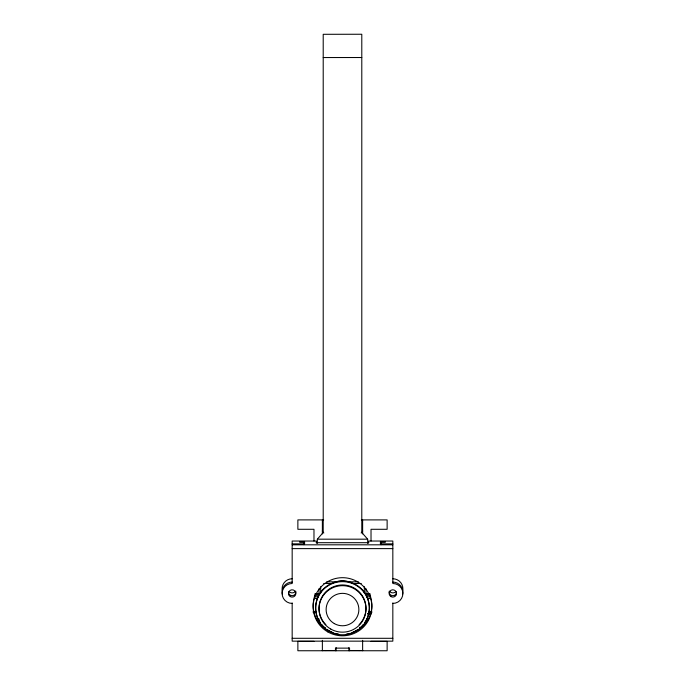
<?xml version="1.0" encoding="UTF-8"?>
<svg xmlns="http://www.w3.org/2000/svg" width="685" height="685" viewBox="0 0 685 685"><rect width="100%" height="100%" fill="white"/><g stroke="black" fill="none" stroke-linecap="round" stroke-linejoin="round"><path stroke-width="1.03" d="M323.209 532.51L317.335 539.181L367.665 539.181L361.791 532.51M326.762 581.83L335.873 581.813A22.819 22.588 0 0 1 349.127 581.813L358.238 581.83M323.731 583.492L332.841 583.474M323.209 57.549L361.791 57.523M323.662 519.898L297.872 519.898L297.872 529.291L313.978 529.291L313.978 541.013M361.337 519.898L387.128 519.898L387.128 529.291L371.022 529.291L371.022 541.013M303.917 541.51L299.722 541.51L299.722 542.34L303.917 542.34M381.083 541.51L385.278 541.51L385.278 542.34L381.083 542.34M316.333 542.691L368.667 542.691M292.17 543.873L304.585 543.873M380.415 543.873L392.83 543.873M292.17 544.815L392.83 544.815M292.17 548.616L392.83 548.616M315.091 593.758L319.013 593.758L319.013 588.766M369.909 593.758L365.987 593.758L365.987 588.766M315.091 594.006L318.028 594.006M366.972 594.006L369.909 594.006M315.091 594.691L318.028 594.691M366.972 594.691L369.909 594.691M315.091 595.128L318.028 595.077L318.028 593.484M369.909 595.077L366.972 595.128L366.972 593.484M314.398 596.789L318.593 596.789M366.406 596.789L370.602 596.789M314.398 598.442L317.549 598.442M367.451 598.442L370.602 598.442M313.122 611.739L316.496 611.731M368.504 611.731L371.878 611.791M313.122 612.236L316.068 612.236M368.932 612.287L371.878 612.287M313.49 612.536L315.622 612.536M367.948 613.469L370.893 613.469M367.948 613.657L370.893 613.657M367.948 613.94L370.893 613.88M367.948 614.154L370.893 614.154M366.972 618.658L368.932 618.658M323.688 627.366L324.87 627.366L324.87 629.309M359.719 627.366L361.483 627.366M334.571 633.556L336.686 633.556M348.314 633.556L350.429 633.556M292.17 638.3L392.83 638.3M313.978 641.357L297.872 641.357L297.872 650.75L325.726 650.75M371.022 641.357L387.128 641.357L387.128 650.75L359.274 650.75M322.37 650.51L335.453 650.51M349.547 650.51L362.63 650.51M326.06 650.75L358.94 650.75M352.158 583.474L361.269 583.492M392.83 602.92L392.83 641.16L292.17 641.151L292.17 602.92M381.083 544.695L381.083 541.03L392.83 541.039L392.83 583.492A10.069 9.967 0 0 1 402.891 593.458A10.069 9.967 0 0 1 392.83 603.425M380.415 543.881L380.415 541.03L368.667 541.039L368.667 543.042M367.665 539.155L367.665 543.385M364.309 586.702L364.309 593.107M362.63 519.966L362.63 533.88M362.63 640.347L362.63 650.75M361.791 532.536L361.791 34.25L323.209 34.301L323.209 532.536M349.547 650.75L349.547 648.13L335.453 648.13L335.453 650.75M348.879 647.608L348.879 650.75M336.121 647.608L336.121 650.75M322.37 519.966L322.37 533.88M322.37 640.347L322.37 650.75M320.691 586.702L320.691 593.107M319.013 620.011L319.013 621.954L318.816 618.692M317.335 539.155L317.335 543.385M316.333 543.042L316.333 541.03L304.585 541.039L304.585 543.881M303.917 544.695L303.917 541.03L292.17 541.039L292.17 583.492A10.069 9.967 0 0 0 282.109 593.458A10.069 9.967 0 0 0 292.17 603.425M323.842 532.973A5.035 3.057 0 0 1 322.37 530.806M362.63 530.806A5.035 3.057 0 0 1 361.158 532.973M317.378 617.048A26.843 26.578 0 0 1 342.5 581.111A26.843 26.578 0 0 1 367.622 617.048M367.297 617.861A26.843 26.578 0 0 1 364.814 622.451M363.247 624.549A26.843 26.578 0 0 1 361.483 626.475M360.849 627.083A26.843 26.578 0 0 1 359.531 628.231M357.416 629.78A26.843 26.578 0 0 1 352.775 632.238M332.225 632.238A26.843 26.578 0 0 1 327.584 629.78M325.469 628.231A26.843 26.578 0 0 1 324.151 627.083M323.517 626.475A26.843 26.578 0 0 1 321.753 624.549M320.186 622.451A26.843 26.578 0 0 1 317.703 617.861M322.164 619.831A23.487 23.256 0 0 1 342.5 584.956A23.487 23.256 0 0 1 362.836 619.831M362.314 620.696A23.487 23.256 0 0 1 359.111 624.651M325.889 624.651A23.487 23.256 0 0 1 322.686 620.696M282.451 594.614A10.069 9.967 0 0 1 292.17 582.07M282.451 591.309A10.069 9.967 0 0 1 292.17 578.765M392.83 582.07A10.069 9.967 0 0 1 402.549 594.614M392.83 578.765A10.069 9.967 0 0 1 402.549 591.309M290.072 595.633A4.196 4.153 0 0 1 289.207 594.974M395.793 594.974A4.196 4.153 0 0 1 394.928 595.633M295.141 591.669A4.196 4.153 0 0 1 289.207 591.669M395.793 591.669A4.196 4.153 0 0 1 389.859 591.669M371.715 602.475A29.361 29.061 0 0 1 351.02 633.137M350.095 633.402A29.361 29.061 0 0 1 346.336 634.139M338.664 634.139A29.361 29.061 0 0 1 334.905 633.402M333.98 633.137A29.361 29.061 0 0 1 313.285 602.475M313.396 601.533A29.361 29.061 0 0 1 313.91 598.724M314.141 597.799A29.361 29.061 0 0 1 315.023 595.085M369.977 595.085A29.361 29.061 0 0 1 370.859 597.799M371.09 598.724A29.361 29.061 0 0 1 371.604 601.533M295.74 591.095A3.69 3.656 0 0 1 292.649 595.659A3.69 3.656 0 0 1 288.479 592.037M396.521 592.037A3.69 3.656 0 0 1 392.351 595.659A3.69 3.656 0 0 1 389.26 591.095M329.083 631.219A26.843 26.578 0 0 0 369.343 608.212A26.843 26.578 0 0 0 329.083 585.196A26.843 26.578 0 0 0 329.083 631.219M334.314 623.598A16.372 16.209 0 0 0 358.871 609.564A16.372 16.209 0 0 0 334.314 595.522A16.372 16.209 0 0 0 334.314 623.598M330.761 629.053A23.487 23.256 0 0 0 365.987 608.922A23.487 23.256 0 0 0 330.761 588.783A23.487 23.256 0 0 0 330.761 629.053M327.824 631.913A29.361 29.061 0 0 0 371.861 606.747A29.361 29.061 0 0 0 327.824 581.574A29.361 29.061 0 0 0 327.824 631.913M390.981 596.618A3.69 3.656 0 0 0 396.521 593.458A3.69 3.656 0 0 0 390.981 590.29A3.69 3.656 0 0 0 390.981 596.618M290.329 596.618A3.69 3.656 0 0 0 295.86 593.458A3.69 3.656 0 0 0 290.329 590.29A3.69 3.656 0 0 0 290.329 596.618"/></g></svg>
